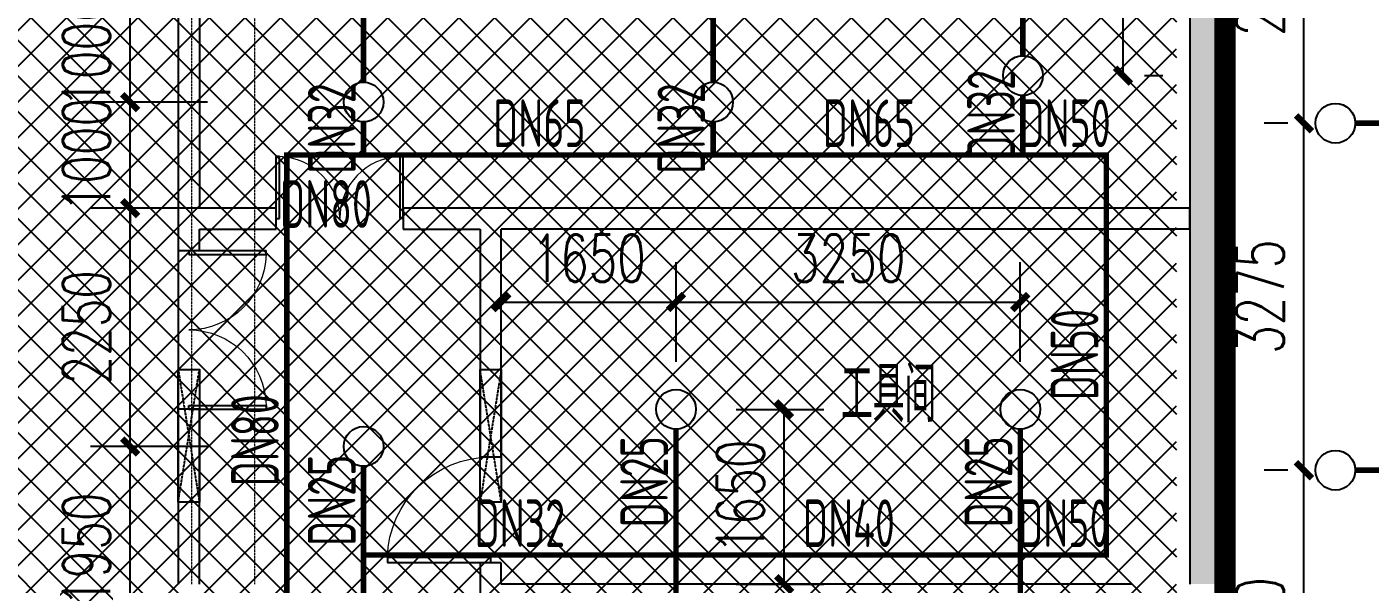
# Model space of a CAD drawing. Extents: x 6824721 to 16538177, y 2478193 to 6665639.
# Drawn here: x 8831860 to 8844542, y 2913876 to 2919136 of the extents above; entities that cross this region are included whole.
import ezdxf

# ---------------------------------------------------------------- set-up
doc = ezdxf.new("R2010")
doc.units = 0
doc.header["$LTSCALE"] = 10
doc.linetypes.add('DASH', pattern=[0.35, 0.25, -0.1])
for name, color, linetype in [('0-wo', 8, 'Continuous'), ('S-梁-虚线', 4, 'DASH'), ('W-EQUIP_喷头', 7, 'Continuous'), ('W-PIPE-喷淋中', 6, 'Continuous'), ('W-TEXT_喷淋', 7, 'Continuous'), ('W-TWT_DIM', 3, 'Continuous'), ('WALL', 9, 'Continuous'), ('画水辅助', 6, 'Continuous')]:
    doc.layers.add(name, color=color, linetype=linetype)
doc.layers.add('钢梁', color=141, linetype='Continuous', lineweight=18)
doc.styles.add('8B2_02', font='tssdeng.shx', dxfattribs={"width": 0.7, "bigfont": 'TSSDCHN.shx'})
doc.styles.add('_TCH_DIM_T3', font='SIMPLEX', dxfattribs={"width": 0.705882, "bigfont": 'GBCBIG'})
doc.styles.add('_TWT_PIPEDN', font='TSSDENG', dxfattribs={"width": 0.8, "height": 3.5, "bigfont": 'TSSDCHN'})
doc.dimstyles.new('_TWT_ARCH&&150', dxfattribs={"dimtxt": 446.25, "dimasz": 150, "dimexe": 375, "dimexo": 450, "dimgap": 189.375, "dimtad": 1, "dimdec": 0, "dimzin": 0, "dimdsep": 46, "dimtxsty": '_TCH_DIM_T3', "dimblk": 'ARCHTICK', "dimcen": 0.09, "dimclrt": 7, "dimazin": 2, "dimtfac": 1, "dimtdec": 0, "dimtix": 1, "dimtmove": 2, "dimatfit": 3, "dimfxl": 0, "dimtolj": 1, "dimtzin": 0, "dimarcsym": 0})

# ---------------------------------------------------------------- blocks, each defined once
blk = doc.blocks.new('A$C405108C4')
at = {"color": 252, "linetype": 'DASH'}
for points in [[(124725, -29500), (124925, -28250)], [(124725, -28250), (124925, -29500)], [(127775, -28250), (127575, -29500)], [(127775, -29500), (127575, -28250)]]:
    blk.add_lwpolyline(points, dxfattribs=at)
at = {"layer": '画水辅助', "color": 4}
for points in [[(124925, -29500), (124725, -29500), (124725, -28250), (124925, -28250)], [(127575, -28250), (127775, -28250), (127775, -29500), (127575, -29500)]]:
    blk.add_lwpolyline(points, close=True, dxfattribs=at)
blk = doc.blocks.new('$DorLib2D$00000002')
for p, q in [((-0.5, 0), (-0.5, 0.4875)), ((-0.475, 0.4875), (-0.5, 0.4875)), ((-0.475, 0), (-0.475, 0.4875)), ((0.475, 0), (0.475, 0.4875)), ((0.475, 0.4875), (0.5, 0.4875)), ((0.5, 0), (0.5, 0.4875)), ((-0.5, 0), (-0.475, 0)), ((0.5, 0), (0.475, 0))]:
    blk.add_line(p, q)
at = {"lineweight": 13}
for centre, start, end in [((-0.4875, 0), 0, 88.53072), ((0.4875, 0), 91.46928, 180)]:
    blk.add_arc(centre, 0.4875, start, end, dxfattribs=at)
blk = doc.blocks.new('$DorLib2D$00000001')
for p, q in [((0.45, 0.975), (0.5, 0.975)), ((0.45, 0), (0.45, 0.975)), ((0.5, 0), (0.5, 0.975)), ((0.5, 0), (0.45, 0))]:
    blk.add_line(p, q)
at = {"lineweight": 13}
blk.add_arc((0.475, 0), 0.975, 91.4693, 180, dxfattribs=at)
blk = doc.blocks.new('jkytk')
at = {"layer": 'WALL', "color": 1, "const_width": 200}
blk.add_lwpolyline([(8519064, 2958073), (8600964, 2958077), (8600964, 2890959), (8590564, 2883869, -0.196817), (8587964, 2882721), (8583164, 2882721), (8583164, 2889377), (8575664, 2889377), (8575664, 2890077), (8570864, 2890077), (8570864, 2892502), (8561864, 2892502), (8561864, 2894777), (8566139, 2894777), (8566139, 2912952), (8537789, 2912952), (8537789, 2943777), (8519064, 2943773), (8519063, 2958073)], format="xyb", dxfattribs=at)
blk.add_lwpolyline([(8537789, 2939796), (8537789, 2918951), (8530889, 2918952), (8530889, 2918252), (8528789, 2918252), (8528788, 2918952), (8516818, 2918952), (8516818, 2919852), (8516964, 2919852), (8516964, 2921752), (8509914, 2921752), (8509914, 2916752), (8499414, 2916752), (8499401, 2927367), (8499401, 2927367), (8509914, 2927367), (8509914, 2939798), (8537789, 2939796)], dxfattribs=at)
blk = doc.blocks.new('LIANGMOBAN')
at = {"layer": 'S-梁-虚线', "color": 8, "lineweight": 18}
for p, q in [((1963941, 208053), (1963941, 199903)), ((1964541, 199903), (1964541, 208053))]:
    blk.add_line(p, q, dxfattribs=at)
blk = doc.blocks.new('_ArchTick')
at = {"color": 0, "linetype": 'ByBlock', "const_width": 0.4}
blk.add_lwpolyline([(-0.5, -0.5), (0.5, 0.5)], dxfattribs=at)
blk = doc.blocks.new('*D703')
at = {"layer": 'Defpoints', "color": 0, "transparency": 16777216}
for p in [(8843917, 2920951), (8844214, 2920951), (8844214, 2918226)]:
    blk.add_point(p, dxfattribs=at)
at = {"layer": 'W-TWT_DIM', "color": 0, "lineweight": -2, "transparency": 16777216}
for p, q in [((8843764, 2920951), (8843542, 2920951)), ((8843917, 2918226), (8843917, 2920951)), ((8843764, 2918226), (8843542, 2918226))]:
    blk.add_line(p, q, dxfattribs=at)
at = {"layer": 'W-TWT_DIM', "color": 0, "lineweight": -2, "transparency": 16777216, "xscale": 150, "yscale": 150, "zscale": 150}
for p, rotation in [((8843917, 2920951), 90), ((8843917, 2918226), 270)]:
    blk.add_blockref('_ArchTick', p, dxfattribs=dict(at, rotation=rotation))
at = {"layer": 'W-TWT_DIM', "color": 7, "transparency": 16777216, "insert": (8843505, 2919589), "char_height": 446.2, "attachment_point": 5, "rotation": 90, "style": '_TCH_DIM_T3'}
blk.add_mtext('\\A1;2725', dxfattribs=at)
blk = doc.blocks.new('*D704')
at = {"layer": 'Defpoints', "color": 0, "transparency": 16777216}
for p in [(8843917, 2918226), (8844214, 2918226), (8844214, 2914951)]:
    blk.add_point(p, dxfattribs=at)
at = {"layer": 'W-TWT_DIM', "color": 0, "lineweight": -2, "transparency": 16777216}
for p, q in [((8843764, 2918226), (8843542, 2918226)), ((8843917, 2914951), (8843917, 2918226)), ((8843764, 2914951), (8843542, 2914951))]:
    blk.add_line(p, q, dxfattribs=at)
at = {"layer": 'W-TWT_DIM', "color": 0, "lineweight": -2, "transparency": 16777216, "xscale": 150, "yscale": 150, "zscale": 150}
for p, rotation in [((8843917, 2918226), 90), ((8843917, 2914951), 270)]:
    blk.add_blockref('_ArchTick', p, dxfattribs=dict(at, rotation=rotation))
at = {"layer": 'W-TWT_DIM', "color": 7, "transparency": 16777216, "insert": (8843505, 2916589), "char_height": 446.2, "attachment_point": 5, "rotation": 90, "style": '_TCH_DIM_T3'}
blk.add_mtext('\\A1;3275', dxfattribs=at)
blk = doc.blocks.new('*D705')
at = {"layer": 'Defpoints', "color": 0, "transparency": 16777216}
for p in [(8843917, 2914951), (8844214, 2914951), (8844214, 2911851)]:
    blk.add_point(p, dxfattribs=at)
at = {"layer": 'W-TWT_DIM', "color": 0, "lineweight": -2, "transparency": 16777216}
for p, q in [((8843764, 2914951), (8843542, 2914951)), ((8843917, 2911851), (8843917, 2914951)), ((8843764, 2911851), (8843542, 2911851))]:
    blk.add_line(p, q, dxfattribs=at)
at = {"layer": 'W-TWT_DIM', "color": 0, "lineweight": -2, "transparency": 16777216, "xscale": 150, "yscale": 150, "zscale": 150}
for p, rotation in [((8843917, 2914951), 90), ((8843917, 2911851), 270)]:
    blk.add_blockref('_ArchTick', p, dxfattribs=dict(at, rotation=rotation))
at = {"layer": 'W-TWT_DIM', "color": 7, "transparency": 16777216, "insert": (8843505, 2913401), "char_height": 446.2, "attachment_point": 5, "rotation": 90, "style": '_TCH_DIM_T3'}
blk.add_mtext('\\A1;3100', dxfattribs=at)
blk = doc.blocks.new('*D1214')
at = {"layer": 'Defpoints', "color": 0, "transparency": 16777216}
for p in [(8838108, 2915526), (8839009, 2915526), (8838108, 2913876)]:
    blk.add_point(p, dxfattribs=at)
at = {"layer": 'W-TWT_DIM', "color": 0, "lineweight": -2, "transparency": 16777216}
for p, q in [((8838558, 2915526), (8839384, 2915526)), ((8839009, 2913876), (8839009, 2915526)), ((8838558, 2913876), (8839384, 2913876))]:
    blk.add_line(p, q, dxfattribs=at)
at = {"layer": 'W-TWT_DIM', "color": 0, "lineweight": -2, "transparency": 16777216, "xscale": 150, "yscale": 150, "zscale": 150}
for p, rotation in [((8839009, 2915526), 90), ((8839009, 2913876), 270)]:
    blk.add_blockref('_ArchTick', p, dxfattribs=dict(at, rotation=rotation))
at = {"layer": 'W-TWT_DIM', "color": 7, "transparency": 16777216, "insert": (8838597, 2914701), "char_height": 446.2, "attachment_point": 5, "rotation": 90, "style": '_TCH_DIM_T3'}
blk.add_mtext('\\A1;1650', dxfattribs=at)
blk = doc.blocks.new('*D1633')
at = {"layer": 'Defpoints', "color": 0, "transparency": 16777216}
for p in [(8832836, 2919426), (8834016, 2919426), (8834016, 2918426)]:
    blk.add_point(p, dxfattribs=at)
at = {"layer": 'W-TWT_DIM', "color": 0, "lineweight": -2, "transparency": 16777216}
for p, q in [((8833566, 2919426), (8832461, 2919426)), ((8832836, 2918426), (8832836, 2919426)), ((8833566, 2918426), (8832461, 2918426))]:
    blk.add_line(p, q, dxfattribs=at)
at = {"layer": 'W-TWT_DIM', "color": 0, "lineweight": -2, "transparency": 16777216, "xscale": 150, "yscale": 150, "zscale": 150}
for p, rotation in [((8832836, 2919426), 90), ((8832836, 2918426), 270)]:
    blk.add_blockref('_ArchTick', p, dxfattribs=dict(at, rotation=rotation))
at = {"layer": 'W-TWT_DIM', "color": 7, "transparency": 16777216, "insert": (8832423, 2918913), "char_height": 446.2, "attachment_point": 5, "rotation": 90, "style": '_TCH_DIM_T3'}
blk.add_mtext('\\A1;1000', dxfattribs=at)
blk = doc.blocks.new('*D1634')
at = {"layer": 'Defpoints', "color": 0, "transparency": 16777216}
for p in [(8832836, 2918426), (8834016, 2918426), (8834016, 2917426)]:
    blk.add_point(p, dxfattribs=at)
at = {"layer": 'W-TWT_DIM', "color": 0, "lineweight": -2, "transparency": 16777216}
for p, q in [((8832836, 2918426), (8832836, 2918576)), ((8833566, 2918426), (8832461, 2918426)), ((8832836, 2917426), (8832836, 2918426)), ((8833566, 2917426), (8832461, 2917426)), ((8832836, 2917426), (8832836, 2917276))]:
    blk.add_line(p, q, dxfattribs=at)
at = {"layer": 'W-TWT_DIM', "color": 0, "lineweight": -2, "transparency": 16777216, "xscale": 150, "yscale": 150, "zscale": 150}
for p, rotation in [((8832836, 2918426), 270), ((8832836, 2917426), 90)]:
    blk.add_blockref('_ArchTick', p, dxfattribs=dict(at, rotation=rotation))
at = {"layer": 'W-TWT_DIM', "color": 7, "transparency": 16777216, "insert": (8832423, 2917926), "char_height": 446.2, "attachment_point": 5, "rotation": 90, "style": '_TCH_DIM_T3'}
blk.add_mtext('\\A1;1000', dxfattribs=at)
blk = doc.blocks.new('*D1635')
at = {"layer": 'Defpoints', "color": 0, "transparency": 16777216}
for p in [(8832836, 2917426), (8834016, 2917426), (8834016, 2915176)]:
    blk.add_point(p, dxfattribs=at)
at = {"layer": 'W-TWT_DIM', "color": 0, "lineweight": -2, "transparency": 16777216}
for p, q in [((8833566, 2917426), (8832461, 2917426)), ((8832836, 2915176), (8832836, 2917426)), ((8833566, 2915176), (8832461, 2915176))]:
    blk.add_line(p, q, dxfattribs=at)
at = {"layer": 'W-TWT_DIM', "color": 0, "lineweight": -2, "transparency": 16777216, "xscale": 150, "yscale": 150, "zscale": 150}
for p, rotation in [((8832836, 2917426), 90), ((8832836, 2915176), 270)]:
    blk.add_blockref('_ArchTick', p, dxfattribs=dict(at, rotation=rotation))
at = {"layer": 'W-TWT_DIM', "color": 7, "transparency": 16777216, "insert": (8832423, 2916301), "char_height": 446.2, "attachment_point": 5, "rotation": 90, "style": '_TCH_DIM_T3'}
blk.add_mtext('\\A1;2250', dxfattribs=at)
blk = doc.blocks.new('*D1636')
at = {"layer": 'Defpoints', "color": 0, "transparency": 16777216}
for p in [(8832836, 2915176), (8834016, 2915176), (8834016, 2913226)]:
    blk.add_point(p, dxfattribs=at)
at = {"layer": 'W-TWT_DIM', "color": 0, "lineweight": -2, "transparency": 16777216}
for p, q in [((8833566, 2915176), (8832461, 2915176)), ((8832836, 2913226), (8832836, 2915176)), ((8833566, 2913226), (8832461, 2913226))]:
    blk.add_line(p, q, dxfattribs=at)
at = {"layer": 'W-TWT_DIM', "color": 0, "lineweight": -2, "transparency": 16777216, "xscale": 150, "yscale": 150, "zscale": 150}
for p, rotation in [((8832836, 2915176), 90), ((8832836, 2913226), 270)]:
    blk.add_blockref('_ArchTick', p, dxfattribs=dict(at, rotation=rotation))
at = {"layer": 'W-TWT_DIM', "color": 7, "transparency": 16777216, "insert": (8832423, 2914201), "char_height": 446.2, "attachment_point": 5, "rotation": 90, "style": '_TCH_DIM_T3'}
blk.add_mtext('\\A1;1950', dxfattribs=at)
blk = doc.blocks.new('*D1644')
at = {"layer": 'Defpoints', "color": 0, "transparency": 16777216}
for p in [(8841963, 2921226), (8842209, 2921226), (8841963, 2918676)]:
    blk.add_point(p, dxfattribs=at)
at = {"layer": 'W-TWT_DIM', "color": 0, "lineweight": -2, "transparency": 16777216}
for p, q in [((8842209, 2918676), (8842209, 2921226)), ((8842413, 2921226), (8842584, 2921226)), ((8842413, 2918676), (8842584, 2918676))]:
    blk.add_line(p, q, dxfattribs=at)
at = {"layer": 'W-TWT_DIM', "color": 0, "lineweight": -2, "transparency": 16777216, "xscale": 150, "yscale": 150, "zscale": 150}
for p, rotation in [((8842209, 2921226), 90), ((8842209, 2918676), 270)]:
    blk.add_blockref('_ArchTick', p, dxfattribs=dict(at, rotation=rotation))
at = {"layer": 'W-TWT_DIM', "color": 7, "transparency": 16777216, "insert": (8841796, 2919951), "char_height": 446.2, "attachment_point": 5, "rotation": 90, "style": '_TCH_DIM_T3'}
blk.add_mtext('\\A1;2550', dxfattribs=at)
blk = doc.blocks.new('*D1645')
at = {"layer": 'Defpoints', "color": 0, "transparency": 16777216}
for p in [(8837989, 2916539), (8836339, 2915526), (8837989, 2915526)]:
    blk.add_point(p, dxfattribs=at)
at = {"layer": 'W-TWT_DIM', "color": 0, "lineweight": -2, "transparency": 16777216}
for p, q in [((8836339, 2915976), (8836339, 2916914)), ((8837989, 2915976), (8837989, 2916914)), ((8836339, 2916539), (8837989, 2916539))]:
    blk.add_line(p, q, dxfattribs=at)
at = {"layer": 'W-TWT_DIM', "color": 0, "lineweight": -2, "transparency": 16777216, "xscale": 150, "yscale": 150, "zscale": 150, "rotation": 180}
blk.add_blockref('_ArchTick', (8836339, 2916539), dxfattribs=at)
at = {"layer": 'W-TWT_DIM', "color": 0, "lineweight": -2, "transparency": 16777216, "xscale": 150, "yscale": 150, "zscale": 150}
blk.add_blockref('_ArchTick', (8837989, 2916539), dxfattribs=at)
at = {"layer": 'W-TWT_DIM', "color": 7, "transparency": 16777216, "insert": (8837164, 2916952), "char_height": 446.2, "attachment_point": 5, "style": '_TCH_DIM_T3'}
blk.add_mtext('\\A1;1650', dxfattribs=at)
blk = doc.blocks.new('*D1646')
at = {"layer": 'Defpoints', "color": 0, "transparency": 16777216}
for p in [(8841239, 2916539), (8837989, 2915526), (8841239, 2915526)]:
    blk.add_point(p, dxfattribs=at)
at = {"layer": 'W-TWT_DIM', "color": 0, "lineweight": -2, "transparency": 16777216}
for p, q in [((8837989, 2915976), (8837989, 2916914)), ((8841239, 2915976), (8841239, 2916914)), ((8837989, 2916539), (8841239, 2916539))]:
    blk.add_line(p, q, dxfattribs=at)
at = {"layer": 'W-TWT_DIM', "color": 0, "lineweight": -2, "transparency": 16777216, "xscale": 150, "yscale": 150, "zscale": 150, "rotation": 180}
blk.add_blockref('_ArchTick', (8837989, 2916539), dxfattribs=at)
at = {"layer": 'W-TWT_DIM', "color": 0, "lineweight": -2, "transparency": 16777216, "xscale": 150, "yscale": 150, "zscale": 150}
blk.add_blockref('_ArchTick', (8841239, 2916539), dxfattribs=at)
at = {"layer": 'W-TWT_DIM', "color": 7, "transparency": 16777216, "insert": (8839614, 2916952), "char_height": 446.2, "attachment_point": 5, "style": '_TCH_DIM_T3'}
blk.add_mtext('\\A1;3250', dxfattribs=at)
blk = doc.blocks.new('$TwtSys$00000125')
blk.add_circle((0, 0, 0), 1)

msp = doc.modelspace()

# ---------------------------------------------------------------- hatches: boundary and pattern name
h = msp.add_hatch()
h.set_pattern_fill('ANSI37', color=8, scale=150)
h.set_pattern_definition([(45, (8303016.86, 2710265.2), (-168.3798, 168.3798), []), (135, (8303016.86, 2710265.2), (-168.3798, -168.3798), [])])
h.paths.add_polyline_path([(8824414.1, 2949451.5), (8824414.1, 2935151.5), (8842714.1, 2935151.5), (8842714.1, 2879526.5), (8827964.1, 2879526.5), (8827964.1, 2881476.5), (8830839.1, 2881476.5), (8830939.1, 2886876.5), (8804334.6, 2886876.5), (8804142.3, 2820149.7), (8833564.1, 2820152.3), (8833564.1, 2817714.5), (8841204.8, 2810768), (8839163.9, 2808501.4), (8843102.6, 2804955), (8820829.2, 2780217.9), (8820829.2, 2770055.4), (8785124.6, 2730401.5), (8708264.1, 2730401.5), (8708264.1, 2736351.5), (8695014.1, 2750701.5), (8695014.1, 2775001.5), (8703014.1, 2775002.8), (8703014.1, 2949451.5), (8712039.3, 2949451.5)])
at = {"layer": '0-wo'}
msp.add_hatch(color=8, dxfattribs=at).paths.add_polyline_path([(8842839.1, 2913876.5), (8843139.1, 2913876.5), (8843139.1, 2920426.5), (8842839.1, 2920426.5)])
at = {"layer": 'W-PIPE-喷淋中'}
for points in [[(8834314.1, 2917926.5), (8834314.1, 2917952.7), (8834287.8, 2917952.7)], [(8834314.1, 2917926.5), (8834287.8, 2917926.5), (8834287.8, 2917952.7)], [(8842051.9, 2917926.5), (8842051.9, 2917952.7), (8842078.2, 2917952.7)], [(8842051.9, 2917926.5), (8842078.2, 2917926.5), (8842078.2, 2917952.7)], [(8842051.9, 2914151.5), (8842051.9, 2914125.2), (8842078.2, 2914125.2)], [(8842051.9, 2914151.5), (8842078.2, 2914151.5), (8842078.2, 2914125.2)]]:
    msp.add_hatch(color=256, dxfattribs=at).paths.add_polyline_path(points)

# ---------------------------------------------------------------- linework, layer by layer
at = {"layer": '0-wo', "color": 8}
for p, q in [((8842839.1, 2920426.5), (8842839.1, 2913876.5)), ((8843139.1, 2913876.5), (8843139.1, 2920426.5)), ((8833289.1, 2919526.5), (8833289.1, 2917326.5)), ((8833489.1, 2919426.5), (8833489.1, 2917426.5)), ((8834214.1, 2917426.5), (8833489.1, 2917426.5)), ((8834214.1, 2917226.5), (8834214.1, 2917426.5)), ((8836239.1, 2917426.5), (8835414.1, 2917426.5)), ((8835414.1, 2917426.5), (8835414.1, 2917226.5)), ((8842839.1, 2917426.5), (8836239.1, 2917426.5)), ((8842839.1, 2917226.5), (8842839.1, 2917426.5)), ((8833289.1, 2917326.5), (8833289.1, 2917026.5)), ((8833489.1, 2917226.5), (8834214.1, 2917226.5)), ((8833489.1, 2917026.5), (8833489.1, 2917226.5)), ((8835414.1, 2917226.5), (8836139.1, 2917226.5)), ((8836139.1, 2917226.5), (8836139.1, 2915076.5)), ((8842839.1, 2917226.5), (8836339.1, 2917226.5)), ((8836339.1, 2915076.5), (8836339.1, 2917226.5)), ((8833289.1, 2917026.5), (8833289.1, 2915526.5)), ((8833289.1, 2917026.5), (8833489.1, 2917026.5)), ((8833489.1, 2915526.5), (8833289.1, 2915526.5)), ((8833289.1, 2915526.5), (8833289.1, 2913876.5)), ((8833489.1, 2913876.5), (8833489.1, 2915526.5)), ((8836139.1, 2915076.5), (8836339.1, 2915076.5)), ((8836339.1, 2914076.5), (8836139.1, 2914076.5)), ((8836139.1, 2914076.5), (8836139.1, 2913776.5)), ((8836339.1, 2913876.5), (8836339.1, 2914076.5)), ((8842289.1, 2913876.5), (8836339.1, 2913876.5))]:
    msp.add_line(p, q, dxfattribs=at)
at = {"layer": 'W-PIPE-喷淋中', "ltscale": 1.5, "const_width": 52.5}
for points in [[(8841264.1, 2921039), (8841264.1, 2918864)], [(8835039.1, 2920739), (8835039.1, 2918614)], [(8838339.1, 2920739), (8838339.1, 2918614)], [(8841264.1, 2918489), (8841264.1, 2917926.5)], [(8835039.1, 2918239), (8835039.1, 2917926.5)], [(8838339.1, 2918239), (8838339.1, 2917926.5)], [(8847026.6, 2918226.5), (8844401.6, 2918226.5)], [(8835039.1, 2917926.5), (8834314.1, 2917926.5)], [(8834314.1, 2917926.5), (8834314.1, 2912526.5)], [(8838339.1, 2917926.5), (8835039.1, 2917926.5)], [(8841264.1, 2917926.5), (8838339.1, 2917926.5)], [(8842051.9, 2917926.5), (8841264.1, 2917926.5)], [(8842051.9, 2914151.5), (8842051.9, 2917926.5)], [(8837989.1, 2914151.5), (8837989.1, 2915339)], [(8841239.1, 2915339), (8841239.1, 2914151.5)], [(8835039.1, 2914989), (8835039.1, 2914151.5)], [(8847026.6, 2914951.5), (8844401.6, 2914951.5)], [(8837989.1, 2914151.5), (8835039.1, 2914151.5)], [(8835039.1, 2914151.5), (8835039.1, 2911964)], [(8837989.1, 2912264), (8837989.1, 2914151.5)], [(8841239.1, 2914151.5), (8837989.1, 2914151.5)], [(8842051.9, 2914151.5), (8841239.1, 2914151.5)], [(8841239.1, 2914151.5), (8841239.1, 2912264)]]:
    msp.add_lwpolyline(points, dxfattribs=at)

# ---------------------------------------------------------------- block references
msp.add_blockref('jkytk', (305383.7, -8645.8))
at = {"layer": '0-wo', "color": 8}
msp.add_blockref('A$C405108C4', (8708564.1, 2944151.5), dxfattribs=at)
at = {"layer": '0-wo', "color": 8, "xscale": 1200, "yscale": 1200, "zscale": 200}
msp.add_blockref('$DorLib2D$00000002', (8834814.1, 2917326.5), dxfattribs=at)
at = {"layer": '0-wo', "color": 8}
for name, p, xscale, yscale, zscale, rotation in [('$DorLib2D$00000002', (8833389.1, 2916276.5), -1500, 1500, 200, 269.9999999955175), ('$DorLib2D$00000001', (8836239.1, 2914576.5), 1000, -1000, 1000, 270)]:
    msp.add_blockref(name, p, dxfattribs=dict(at, xscale=xscale, yscale=yscale, zscale=zscale, rotation=rotation))
at = {"layer": 'W-EQUIP_喷头', "xscale": 187.5, "yscale": 187.5, "zscale": 187.5}
for p in [(8841264.1, 2918676.5), (8835039.1, 2918426.5), (8838339.1, 2918426.5), (8844214.1, 2918226.5), (8837989.1, 2915526.5), (8841239.1, 2915526.5), (8835039.1, 2915176.5), (8844214.1, 2914951.5)]:
    msp.add_blockref('$TwtSys$00000125', p, dxfattribs=at)
at = {"layer": '钢梁', "color": 6}
msp.add_blockref('LIANGMOBAN', (6869472.7, 2713973), dxfattribs=at)

# ---------------------------------------------------------------- texts
at = {"layer": '0-wo', "color": 6, "style": '8B2_02', "width": 0.6}
msp.add_text('工具间', height=525, dxfattribs=at).set_placement((8839546.9, 2915405.1))
at = {"layer": 'W-TEXT_喷淋', "style": '_TWT_PIPEDN', "width": 0.64}
for s, p in [('DN32', (8841189.1, 2917875)), ('DN32', (8834964.1, 2917750)), ('DN32', (8838264.1, 2917750)), ('DN50', (8841976.9, 2915612.5)), ('DN80', (8834239.1, 2914800)), ('DN25', (8837914.1, 2914412.5)), ('DN25', (8841164.1, 2914412.5)), ('DN25', (8834964.1, 2914237.5))]:
    msp.add_text(s, height=450, rotation=90, dxfattribs=at).set_placement(p)
for s, p in [('DN65', (8836262.6, 2918001.5)), ('DN65', (8839375.1, 2918001.5)), ('DN50', (8841231.5, 2918001.5)), ('DN80', (8834250.1, 2917239.4)), ('DN32', (8836087.6, 2914226.5)), ('DN40', (8839187.6, 2914226.5)), ('DN50', (8841219, 2914226.5))]:
    msp.add_text(s, height=450, dxfattribs=at).set_placement(p)

# ---------------------------------------------------------------- dimensions: what is measured, and where the dimension line sits
at = {"layer": 'W-TWT_DIM'}
for p1, p2, distance, picture, middle in [((8841962.8, 2918676.5), (8841962.8, 2921226.5), -246, '*D1644', (8841796.3, 2919951.5)), ((8844214.1, 2918226.5), (8844214.1, 2920951.5), 296.9, '*D703', (8843504.7, 2919589)), ((8834015.8, 2917426.5), (8834015.8, 2918426.5), 1179.9, '*D1634', (8832423.5, 2917926.5)), ((8844214.1, 2914951.5), (8844214.1, 2918226.5), 296.9, '*D704', (8843504.7, 2916589)), ((8834015.8, 2915176.5), (8834015.8, 2917426.5), 1179.9, '*D1635', (8832423.5, 2916301.5)), ((8836339.1, 2915526.5), (8837989.1, 2915526.5), 1012.6, '*D1645', (8837164.1, 2916951.6)), ((8837989.1, 2915526.5), (8841239.1, 2915526.5), 1012.6, '*D1646', (8839614.1, 2916951.6)), ((8838108.4, 2913876.5), (8838108.4, 2915526.5), -901.1, '*D1214', (8838597, 2914701.5)), ((8834015.8, 2913226.5), (8834015.8, 2915176.5), 1179.9, '*D1636', (8832423.5, 2914201.5)), ((8844214.1, 2911851.5), (8844214.1, 2914951.5), 296.9, '*D705', (8843504.7, 2913401.5))]:
    dim = msp.add_aligned_dim(p1=p1, p2=p2, distance=distance, dimstyle='_TWT_ARCH&&150', dxfattribs=at)
    dim.commit()
    dim.dimension.update_dxf_attribs({"geometry": picture, "text_midpoint": middle})
dim = msp.add_linear_dim(base=(8832836, 2919426.5), p1=(8834015.8, 2918426.5), p2=(8834015.8, 2919426.5), angle=90, dimstyle='_TWT_ARCH&&150', dxfattribs=at)
dim.commit()
dim.dimension.update_dxf_attribs({"geometry": '*D1633', "text_midpoint": (8832423.5, 2918913.3), "dimtype": 129})

doc.saveas('drawing.dxf')
